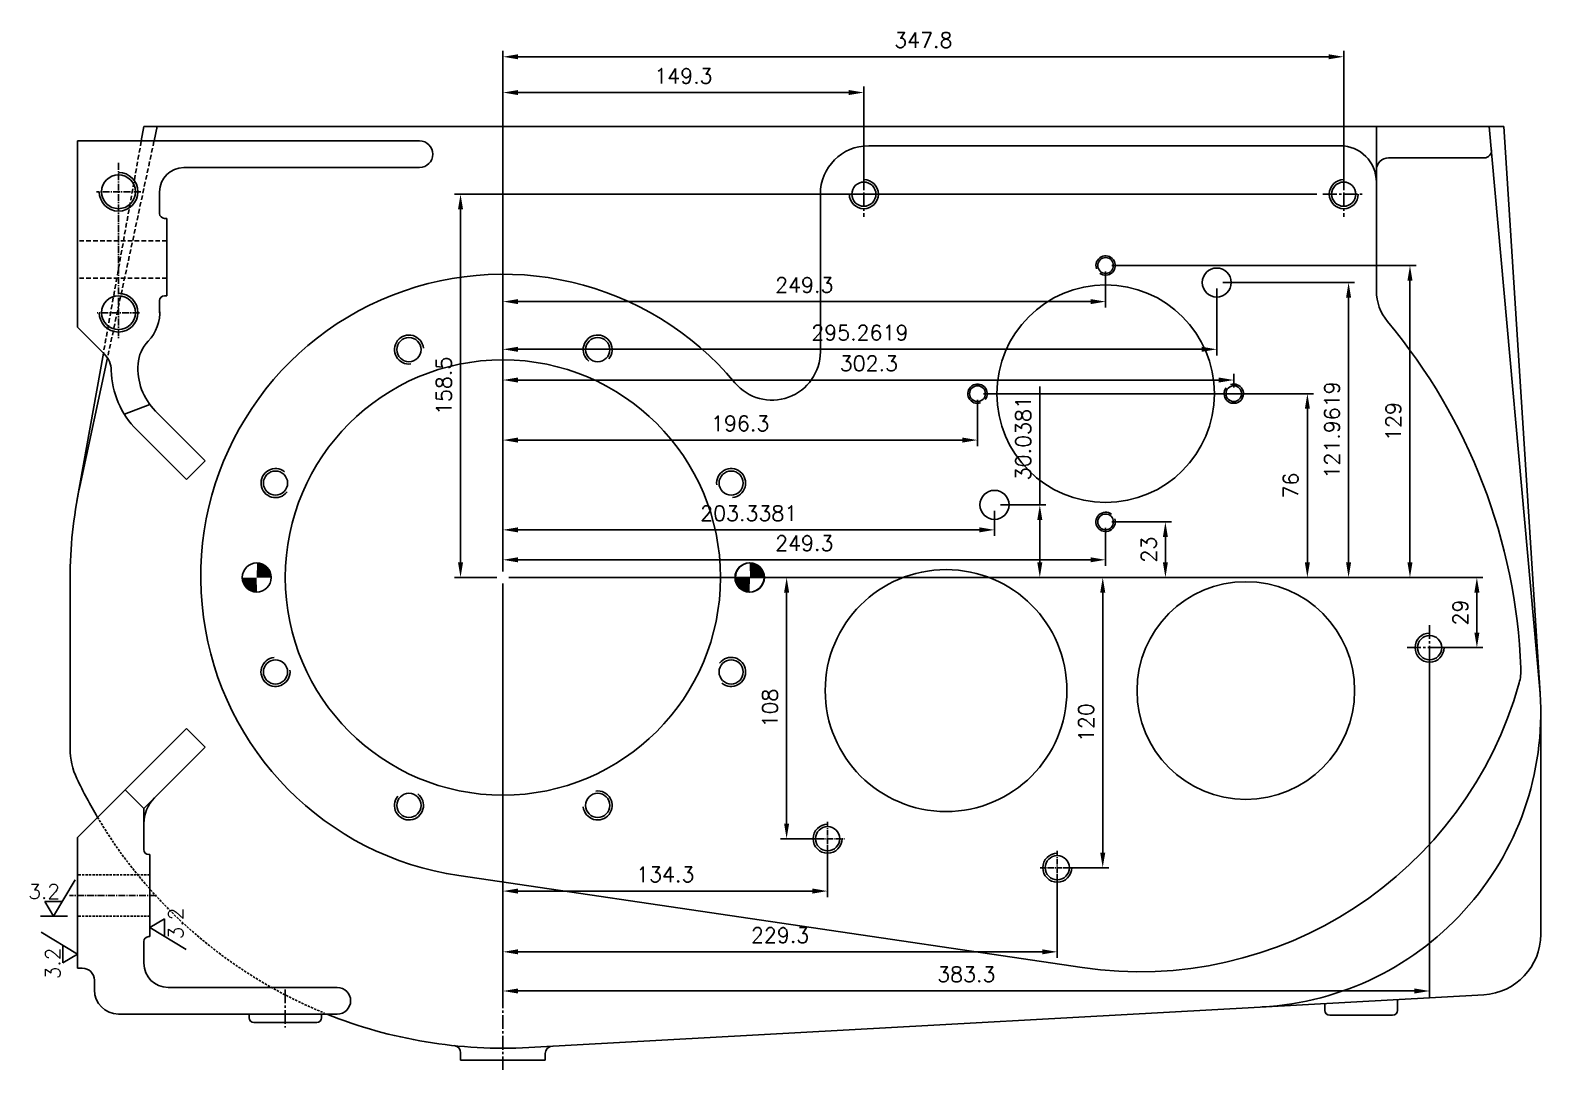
# Model space of a CAD drawing. Header units: millimetres. Extents: x -4466 to 20635, y -2270 to 9154.
# Drawn here: x 6617 to 7242, y 438 to 868 of the extents above; entities that cross this region are included whole.
import ezdxf

# ---------------------------------------------------------------- set-up
doc = ezdxf.new("R2010")
doc.units = ezdxf.units.MM
doc.header["$LTSCALE"] = 0.3
doc.header["$PDSIZE"] = -50
for name, pattern in [('CENTER2', [28.575, 19.05, -3.175, 3.175, -3.175]), ('HIDDEN', [9.525, 6.35, -3.175]), ('HIDDEN2', [4.7625, 3.175, -1.5875])]:
    doc.linetypes.add(name, pattern=pattern)
for name, color, linetype in [('center', 1, 'CENTER2'), ('h', 4, 'HIDDEN'), ('hidden', 4, 'HIDDEN2')]:
    doc.layers.add(name, color=color, linetype=linetype)
doc.styles.get("Standard").update_dxf_attribs({"font": 'romans.shx'})
doc.dimstyles.new('AM_ISO$0', dxfattribs={"dimtxt": 2.5, "dimasz": 2.5, "dimexe": 1, "dimexo": 1, "dimgap": 1.5, "dimtad": 1, "dimdsep": 46, "dimtxsty": 'Standard', "dimcen": 0, "dimclrd": 256, "dimclre": 256, "dimclrt": 2, "dimadec": 3, "dimazin": 2, "dimtp": 0.1, "dimtm": 0.1, "dimtfac": 0.71, "dimtmove": 0, "dimatfit": 3, "dimfxl": 1, "dimlwd": -1, "dimlwe": -1, "dimarcsym": 1})

# ---------------------------------------------------------------- blocks, each defined once
blk = doc.blocks.new('*D320')
at = {"linetype": 'ByBlock', "transparency": 16777216}
for p, q in [((6812.28, 639.49), (6812.28, 509.83)), ((6946.58, 531.49), (6946.58, 509.83)), ((6818.53, 512.33), (6940.33, 512.33))]:
    blk.add_line(p, q, dxfattribs=at)
at = {"transparency": 16777216}
for points in [[(6818.53, 513.38), (6818.53, 511.29), (6812.28, 512.33)], [(6940.33, 513.38), (6940.33, 511.29), (6946.58, 512.33)]]:
    blk.add_solid(points, dxfattribs=at)
at = {"layer": 'Defpoints', "color": 0, "transparency": 16777216}
for p in [(6812.28, 641.99), (6946.58, 533.99), (6946.58, 512.33)]:
    blk.add_point(p, dxfattribs=at)
at = {"color": 2, "transparency": 16777216, "insert": (6879.43, 519.21), "char_height": 6.25, "attachment_point": 5}
blk.add_mtext('134.3', dxfattribs=at)
blk = doc.blocks.new('*D321')
at = {"linetype": 'ByBlock', "transparency": 16777216}
for p, q in [((6814.78, 641.99), (6932.13, 641.99)), ((6929.63, 540.24), (6929.63, 635.74)), ((6944.08, 533.99), (6927.13, 533.99))]:
    blk.add_line(p, q, dxfattribs=at)
at = {"transparency": 16777216}
for points in [[(6928.58, 635.74), (6930.67, 635.74), (6929.63, 641.99)], [(6928.58, 540.24), (6930.67, 540.24), (6929.63, 533.99)]]:
    blk.add_solid(points, dxfattribs=at)
at = {"layer": 'Defpoints', "color": 0, "transparency": 16777216}
for p in [(6812.28, 641.99), (6929.63, 641.99), (6946.58, 533.99)]:
    blk.add_point(p, dxfattribs=at)
at = {"color": 2, "transparency": 16777216, "insert": (6922.75, 587.99), "char_height": 6.25, "attachment_point": 5, "rotation": 90}
blk.add_mtext('108', dxfattribs=at)
blk = doc.blocks.new('*D322')
at = {"linetype": 'ByBlock', "transparency": 16777216}
for p, q in [((6812.28, 639.49), (6812.28, 484.71)), ((7041.58, 519.49), (7041.58, 484.71)), ((6818.53, 487.21), (7035.33, 487.21))]:
    blk.add_line(p, q, dxfattribs=at)
at = {"transparency": 16777216}
for points in [[(6818.53, 488.26), (6818.53, 486.17), (6812.28, 487.21)], [(7035.33, 488.26), (7035.33, 486.17), (7041.58, 487.21)]]:
    blk.add_solid(points, dxfattribs=at)
at = {"layer": 'Defpoints', "color": 0, "transparency": 16777216}
for p in [(6812.28, 641.99), (7041.58, 521.99), (7041.58, 487.21)]:
    blk.add_point(p, dxfattribs=at)
at = {"color": 2, "transparency": 16777216, "insert": (6926.93, 494.09), "char_height": 6.25, "attachment_point": 5}
blk.add_mtext('229.3', dxfattribs=at)
blk = doc.blocks.new('*D323')
at = {"linetype": 'ByBlock', "transparency": 16777216}
for p, q in [((6814.78, 641.99), (7062.88, 641.99)), ((7060.38, 635.74), (7060.38, 528.24)), ((7044.08, 521.99), (7062.88, 521.99))]:
    blk.add_line(p, q, dxfattribs=at)
at = {"transparency": 16777216}
for points in [[(7059.34, 635.74), (7061.43, 635.74), (7060.38, 641.99)], [(7059.34, 528.24), (7061.43, 528.24), (7060.38, 521.99)]]:
    blk.add_solid(points, dxfattribs=at)
at = {"layer": 'Defpoints', "color": 0, "transparency": 16777216}
for p in [(6812.28, 641.99), (7041.58, 521.99), (7060.38, 521.99)]:
    blk.add_point(p, dxfattribs=at)
at = {"color": 2, "transparency": 16777216, "insert": (7053.51, 581.99), "char_height": 6.25, "attachment_point": 5, "rotation": 90}
blk.add_mtext('120', dxfattribs=at)
blk = doc.blocks.new('*D324')
at = {"linetype": 'ByBlock', "transparency": 16777216}
for p, q in [((6812.28, 639.49), (6812.28, 468.52)), ((7195.58, 610.49), (7195.58, 468.52)), ((6818.53, 471.02), (7189.33, 471.02))]:
    blk.add_line(p, q, dxfattribs=at)
at = {"transparency": 16777216}
for points in [[(6818.53, 472.06), (6818.53, 469.98), (6812.28, 471.02)], [(7189.33, 472.06), (7189.33, 469.98), (7195.58, 471.02)]]:
    blk.add_solid(points, dxfattribs=at)
at = {"layer": 'Defpoints', "color": 0, "transparency": 16777216}
for p in [(6812.28, 641.99), (7195.58, 612.99), (7195.58, 471.02)]:
    blk.add_point(p, dxfattribs=at)
at = {"color": 2, "transparency": 16777216, "insert": (7003.93, 477.9), "char_height": 6.25, "attachment_point": 5}
blk.add_mtext('383.3', dxfattribs=at)
blk = doc.blocks.new('*D325')
at = {"linetype": 'ByBlock', "transparency": 16777216}
for p, q in [((6814.78, 641.99), (7217.64, 641.99)), ((7215.14, 635.74), (7215.14, 619.24)), ((7198.08, 612.99), (7217.64, 612.99))]:
    blk.add_line(p, q, dxfattribs=at)
at = {"transparency": 16777216}
for points in [[(7214.1, 635.74), (7216.19, 635.74), (7215.14, 641.99)], [(7214.1, 619.24), (7216.19, 619.24), (7215.14, 612.99)]]:
    blk.add_solid(points, dxfattribs=at)
at = {"layer": 'Defpoints', "color": 0, "transparency": 16777216}
for p in [(6812.28, 641.99), (7195.58, 612.99), (7215.14, 612.99)]:
    blk.add_point(p, dxfattribs=at)
at = {"color": 2, "transparency": 16777216, "insert": (7208.27, 627.49), "char_height": 6.25, "attachment_point": 5, "rotation": 90}
blk.add_mtext('29', dxfattribs=at)
blk = doc.blocks.new('*D326')
at = {"linetype": 'ByBlock', "transparency": 16777216}
for p, q in [((7015.61, 669.52), (7015.61, 659.18)), ((6812.28, 644.49), (6812.28, 664.18)), ((6818.53, 661.68), (7009.36, 661.68))]:
    blk.add_line(p, q, dxfattribs=at)
at = {"transparency": 16777216}
for points in [[(6818.53, 662.72), (6818.53, 660.63), (6812.28, 661.68)], [(7009.36, 662.72), (7009.36, 660.63), (7015.61, 661.68)]]:
    blk.add_solid(points, dxfattribs=at)
at = {"layer": 'Defpoints', "color": 0, "transparency": 16777216}
for p in [(7015.61, 672.02), (7015.61, 661.68), (6812.28, 641.99)]:
    blk.add_point(p, dxfattribs=at)
at = {"color": 2, "transparency": 16777216, "insert": (6913.95, 668.55), "char_height": 6.25, "attachment_point": 5}
blk.add_mtext('203.3381', dxfattribs=at)
blk = doc.blocks.new('*D327')
at = {"linetype": 'ByBlock', "transparency": 16777216}
for p, q in [((7061.58, 662.49), (7061.58, 646.8)), ((6812.28, 644.49), (6812.28, 651.8)), ((6818.53, 649.3), (7055.33, 649.3))]:
    blk.add_line(p, q, dxfattribs=at)
at = {"transparency": 16777216}
for points in [[(6818.53, 650.34), (6818.53, 648.26), (6812.28, 649.3)], [(7055.33, 650.34), (7055.33, 648.26), (7061.58, 649.3)]]:
    blk.add_solid(points, dxfattribs=at)
at = {"layer": 'Defpoints', "color": 0, "transparency": 16777216}
for p in [(7061.58, 664.99), (7061.58, 649.3), (6812.28, 641.99)]:
    blk.add_point(p, dxfattribs=at)
at = {"color": 2, "transparency": 16777216, "insert": (6936.93, 656.17), "char_height": 6.25, "attachment_point": 5}
blk.add_mtext('249.3', dxfattribs=at)
blk = doc.blocks.new('*D328')
at = {"linetype": 'ByBlock', "transparency": 16777216}
for p, q in [((7008.58, 715.49), (7008.58, 696.3)), ((6812.28, 644.49), (6812.28, 701.3)), ((6818.53, 698.8), (7002.33, 698.8))]:
    blk.add_line(p, q, dxfattribs=at)
at = {"transparency": 16777216}
for points in [[(6818.53, 699.84), (6818.53, 697.76), (6812.28, 698.8)], [(7002.33, 699.84), (7002.33, 697.76), (7008.58, 698.8)]]:
    blk.add_solid(points, dxfattribs=at)
at = {"layer": 'Defpoints', "color": 0, "transparency": 16777216}
for p in [(7008.58, 717.99), (7008.58, 698.8), (6812.28, 641.99)]:
    blk.add_point(p, dxfattribs=at)
at = {"color": 2, "transparency": 16777216, "insert": (6910.43, 705.68), "char_height": 6.25, "attachment_point": 5}
blk.add_mtext('196.3', dxfattribs=at)
blk = doc.blocks.new('*D329')
at = {"linetype": 'ByBlock', "transparency": 16777216}
for p, q in [((6812.28, 644.49), (6812.28, 726.13)), ((7114.58, 720.49), (7114.58, 726.13)), ((6818.53, 723.63), (7108.33, 723.63))]:
    blk.add_line(p, q, dxfattribs=at)
at = {"transparency": 16777216}
for points in [[(6818.53, 724.67), (6818.53, 722.59), (6812.28, 723.63)], [(7108.33, 724.67), (7108.33, 722.59), (7114.58, 723.63)]]:
    blk.add_solid(points, dxfattribs=at)
at = {"layer": 'Defpoints', "color": 0, "transparency": 16777216}
for p in [(7114.58, 723.63), (7114.58, 717.99), (6812.28, 641.99)]:
    blk.add_point(p, dxfattribs=at)
at = {"color": 2, "transparency": 16777216, "insert": (6963.65, 730.5), "char_height": 6.25, "attachment_point": 5}
blk.add_mtext('302.3', dxfattribs=at)
blk = doc.blocks.new('*D330')
at = {"linetype": 'ByBlock', "transparency": 16777216}
for p, q in [((7061.58, 768.49), (7061.58, 753.56)), ((6812.28, 644.49), (6812.28, 758.56)), ((6818.53, 756.06), (7055.33, 756.06))]:
    blk.add_line(p, q, dxfattribs=at)
at = {"transparency": 16777216}
for points in [[(6818.53, 757.1), (6818.53, 755.02), (6812.28, 756.06)], [(7055.33, 757.1), (7055.33, 755.02), (7061.58, 756.06)]]:
    blk.add_solid(points, dxfattribs=at)
at = {"layer": 'Defpoints', "color": 0, "transparency": 16777216}
for p in [(7061.58, 770.99), (7061.58, 756.06), (6812.28, 641.99)]:
    blk.add_point(p, dxfattribs=at)
at = {"color": 2, "transparency": 16777216, "insert": (6936.93, 762.93), "char_height": 6.25, "attachment_point": 5}
blk.add_mtext('249.3', dxfattribs=at)
blk = doc.blocks.new('*D331')
at = {"linetype": 'ByBlock', "transparency": 16777216}
for p, q in [((7107.54, 761.45), (7107.54, 733.84)), ((6812.28, 644.49), (6812.28, 738.84)), ((6818.53, 736.34), (7101.29, 736.34))]:
    blk.add_line(p, q, dxfattribs=at)
at = {"transparency": 16777216}
for points in [[(6818.53, 737.38), (6818.53, 735.3), (6812.28, 736.34)], [(7101.29, 737.38), (7101.29, 735.3), (7107.54, 736.34)]]:
    blk.add_solid(points, dxfattribs=at)
at = {"layer": 'Defpoints', "color": 0, "transparency": 16777216}
for p in [(7107.54, 763.95), (7107.54, 736.34), (6812.28, 641.99)]:
    blk.add_point(p, dxfattribs=at)
at = {"color": 2, "transparency": 16777216, "insert": (6959.91, 743.21), "char_height": 6.25, "attachment_point": 5}
blk.add_mtext('295.2619', dxfattribs=at)
blk = doc.blocks.new('*D332')
at = {"linetype": 'ByBlock', "transparency": 16777216}
for p, q in [((7034.35, 672.02), (7034.35, 720.89)), ((7018.11, 672.02), (7036.85, 672.02)), ((7034.35, 648.24), (7034.35, 665.77)), ((6814.78, 641.99), (7036.85, 641.99))]:
    blk.add_line(p, q, dxfattribs=at)
at = {"transparency": 16777216}
for points in [[(7033.31, 665.77), (7035.39, 665.77), (7034.35, 672.02)], [(7033.31, 648.24), (7035.39, 648.24), (7034.35, 641.99)]]:
    blk.add_solid(points, dxfattribs=at)
at = {"layer": 'Defpoints', "color": 0, "transparency": 16777216}
for p in [(7015.61, 672.02), (7034.35, 672.02), (6812.28, 641.99)]:
    blk.add_point(p, dxfattribs=at)
at = {"color": 2, "transparency": 16777216, "insert": (7027.48, 699.58), "char_height": 6.25, "attachment_point": 5, "rotation": 90}
blk.add_mtext('30.0381', dxfattribs=at)
blk = doc.blocks.new('*D333')
at = {"linetype": 'ByBlock', "transparency": 16777216}
for p, q in [((7064.08, 664.99), (7088.8, 664.99)), ((7086.3, 658.74), (7086.3, 648.24)), ((6814.78, 641.99), (7088.8, 641.99))]:
    blk.add_line(p, q, dxfattribs=at)
at = {"transparency": 16777216}
for points in [[(7085.26, 658.74), (7087.34, 658.74), (7086.3, 664.99)], [(7085.26, 648.24), (7087.34, 648.24), (7086.3, 641.99)]]:
    blk.add_solid(points, dxfattribs=at)
at = {"layer": 'Defpoints', "color": 0, "transparency": 16777216}
for p in [(7061.58, 664.99), (6812.28, 641.99), (7086.3, 641.99)]:
    blk.add_point(p, dxfattribs=at)
at = {"color": 2, "transparency": 16777216, "insert": (7079.43, 653.49), "char_height": 6.25, "attachment_point": 5, "rotation": 90}
blk.add_mtext('23', dxfattribs=at)
blk = doc.blocks.new('*D334')
at = {"linetype": 'ByBlock', "transparency": 16777216}
for p, q in [((7011.08, 717.99), (7147.53, 717.99)), ((7145.03, 711.74), (7145.03, 648.24)), ((6814.78, 641.99), (7147.53, 641.99))]:
    blk.add_line(p, q, dxfattribs=at)
at = {"transparency": 16777216}
for points in [[(7143.99, 711.74), (7146.07, 711.74), (7145.03, 717.99)], [(7143.99, 648.24), (7146.07, 648.24), (7145.03, 641.99)]]:
    blk.add_solid(points, dxfattribs=at)
at = {"layer": 'Defpoints', "color": 0, "transparency": 16777216}
for p in [(7008.58, 717.99), (6812.28, 641.99), (7145.03, 641.99)]:
    blk.add_point(p, dxfattribs=at)
at = {"color": 2, "transparency": 16777216, "insert": (7138.16, 679.99), "char_height": 6.25, "attachment_point": 5, "rotation": 90}
blk.add_mtext('76', dxfattribs=at)
blk = doc.blocks.new('*D335')
at = {"linetype": 'ByBlock', "transparency": 16777216}
for p, q in [((7110.04, 763.95), (7164.57, 763.95)), ((7162.07, 757.7), (7162.07, 648.24)), ((6814.78, 641.99), (7164.57, 641.99))]:
    blk.add_line(p, q, dxfattribs=at)
at = {"transparency": 16777216}
for points in [[(7161.03, 757.7), (7163.11, 757.7), (7162.07, 763.95)], [(7161.03, 648.24), (7163.11, 648.24), (7162.07, 641.99)]]:
    blk.add_solid(points, dxfattribs=at)
at = {"layer": 'Defpoints', "color": 0, "transparency": 16777216}
for p in [(7107.54, 763.95), (6812.28, 641.99), (7162.07, 641.99)]:
    blk.add_point(p, dxfattribs=at)
at = {"color": 2, "transparency": 16777216, "insert": (7155.19, 702.97), "char_height": 6.25, "attachment_point": 5, "rotation": 90}
blk.add_mtext('121.9619', dxfattribs=at)
blk = doc.blocks.new('*D336')
at = {"linetype": 'ByBlock', "transparency": 16777216}
for p, q in [((7064.08, 770.99), (7189.96, 770.99)), ((7187.46, 764.74), (7187.46, 648.24)), ((6814.78, 641.99), (7189.96, 641.99))]:
    blk.add_line(p, q, dxfattribs=at)
at = {"transparency": 16777216}
for points in [[(7186.42, 764.74), (7188.5, 764.74), (7187.46, 770.99)], [(7186.42, 648.24), (7188.5, 648.24), (7187.46, 641.99)]]:
    blk.add_solid(points, dxfattribs=at)
at = {"layer": 'Defpoints', "color": 0, "transparency": 16777216}
for p in [(7061.58, 770.99), (6812.28, 641.99), (7187.46, 641.99)]:
    blk.add_point(p, dxfattribs=at)
at = {"color": 2, "transparency": 16777216, "insert": (7180.59, 706.49), "char_height": 6.25, "attachment_point": 5, "rotation": 90}
blk.add_mtext('129', dxfattribs=at)
blk = doc.blocks.new('*D337')
at = {"linetype": 'ByBlock', "transparency": 16777216}
for p, q in [((6812.28, 644.49), (6812.28, 845)), ((6961.58, 802.99), (6961.58, 845)), ((6955.33, 842.5), (6818.53, 842.5))]:
    blk.add_line(p, q, dxfattribs=at)
at = {"transparency": 16777216}
for points in [[(6818.53, 843.54), (6818.53, 841.46), (6812.28, 842.5)], [(6955.33, 843.54), (6955.33, 841.46), (6961.58, 842.5)]]:
    blk.add_solid(points, dxfattribs=at)
at = {"layer": 'Defpoints', "color": 0, "transparency": 16777216}
for p in [(6812.28, 842.5), (6961.58, 800.49), (6812.28, 641.99)]:
    blk.add_point(p, dxfattribs=at)
at = {"color": 2, "transparency": 16777216, "insert": (6886.93, 849.38), "char_height": 6.25, "attachment_point": 5}
blk.add_mtext('149.3', dxfattribs=at)
blk = doc.blocks.new('*D338')
at = {"linetype": 'ByBlock', "transparency": 16777216}
for p, q in [((7148.99, 800.49), (6792.24, 800.49)), ((6794.74, 648.24), (6794.74, 794.24)), ((6809.78, 641.99), (6792.24, 641.99))]:
    blk.add_line(p, q, dxfattribs=at)
at = {"transparency": 16777216}
for points in [[(6793.7, 794.24), (6795.78, 794.24), (6794.74, 800.49)], [(6793.7, 648.24), (6795.78, 648.24), (6794.74, 641.99)]]:
    blk.add_solid(points, dxfattribs=at)
at = {"layer": 'Defpoints', "color": 0, "transparency": 16777216}
for p in [(6794.74, 800.49), (7151.49, 800.49), (6812.28, 641.99)]:
    blk.add_point(p, dxfattribs=at)
at = {"color": 2, "transparency": 16777216, "insert": (6787.86, 721.24), "char_height": 6.25, "attachment_point": 5, "rotation": 90}
blk.add_mtext('158.5', dxfattribs=at)
blk = doc.blocks.new('*D339')
at = {"linetype": 'ByBlock', "transparency": 16777216}
for p, q in [((6812.28, 644.49), (6812.28, 859.79)), ((6818.53, 857.29), (7153.83, 857.29)), ((7160.08, 802.99), (7160.08, 859.79))]:
    blk.add_line(p, q, dxfattribs=at)
at = {"transparency": 16777216}
for points in [[(6818.53, 858.33), (6818.53, 856.25), (6812.28, 857.29)], [(7153.83, 858.33), (7153.83, 856.25), (7160.08, 857.29)]]:
    blk.add_solid(points, dxfattribs=at)
at = {"layer": 'Defpoints', "color": 0, "transparency": 16777216}
for p in [(7160.08, 857.29), (7160.08, 800.49), (6812.28, 641.99)]:
    blk.add_point(p, dxfattribs=at)
at = {"color": 2, "transparency": 16777216, "insert": (6986.18, 864.17), "char_height": 6.25, "attachment_point": 5}
blk.add_mtext('347.8', dxfattribs=at)

msp = doc.modelspace()

# ---------------------------------------------------------------- hatches: boundary and pattern name
for points in [[(6710.62275, 647.98254, -0.405623824), (6716.44628, 641.98514), (6710.44628, 641.98514, -0.014709064)], [(6914.26981, 647.98254, -0.422855792), (6920.44628, 641.98514), (6914.44628, 641.98514, 0.014709064)], [(6704.44628, 641.98514), (6710.44628, 641.98514, 0.014709064), (6710.62275, 635.98773, -0.422855792)], [(6908.44628, 641.98514), (6914.44628, 641.98514, -0.014709064), (6914.26981, 635.98773, -0.405623824)]]:
    msp.add_hatch(color=6).paths.add_polyline_path(points)

# ---------------------------------------------------------------- linework, layer by layer
for p, q in [((6663.77605, 828.48514), (6662.70353, 822.48514)), ((6663.77605, 828.48514), (7226.27605, 828.48514)), ((6669.27605, 828.48514), (6667.98633, 822.48514)), ((7173.57605, 828.48514), (7173.57605, 760.58385)), ((7220.27605, 828.48514), (7241.08537, 597.16604)), ((7226.27605, 828.48514), (7241.32544, 594.05078)), ((6636.27605, 822.48514), (6777.77605, 822.48514)), ((6636.27605, 822.48514), (6636.27605, 745.48514)), ((6963.57605, 820.48514), (7158.57605, 820.48514)), ((7178.57605, 815.48514), (7218.16353, 815.48514)), ((6680.27605, 811.48514), (6777.77605, 811.48514)), ((6670.27605, 801.48514), (6670.27605, 792.48514)), ((6943.57605, 800.48514), (6943.57605, 735.3094)), ((6673.27605, 790.48514), (6672.27605, 790.48514)), ((6673.27605, 790.48514), (6673.27605, 758.48514)), ((6670.27605, 756.48514), (6670.27605, 751.48514)), ((6673.27605, 758.48514), (6672.27605, 758.48514)), ((6636.27605, 745.48514), (6647.36166, 734.39953)), ((6647.01926, 734.74192), (6636.06902, 673.48249)), ((6648.69651, 732.74514), (6637.27335, 679.60237)), ((6666.27605, 713.48514), (6655.69828, 709.48514)), ((6668.59838, 710.80747), (6689.14253, 690.26331)), ((6660.8202, 703.02929), (6681.36436, 682.48514)), ((6681.36436, 682.48514), (6689.14253, 690.26331)), ((6633.27649, 641.98514), (6633.27649, 571.26579)), ((7241.57605, 586.23514), (7241.57605, 494.44521)), ((6636.27605, 534.48514), (6681.36436, 579.57345)), ((6681.36436, 579.57345), (6689.14253, 571.79528)), ((6663.77605, 546.42879), (6689.14253, 571.79528)), ((6655.99787, 554.20696), (6663.77605, 546.42879)), ((6663.77605, 546.42879), (6663.77605, 529.48514)), ((6636.27605, 534.48514), (6636.27605, 480.48514)), ((6666.27605, 527.48514), (6665.77605, 527.48514)), ((6666.27605, 527.48514), (6666.27605, 493.48514)), ((7051.81445, 480.72638), (6794.05396, 518.70758)), ((6626.33738, 501.98514), (6635.36653, 517.03373)), ((6622.73738, 507.98514), (6629.93738, 507.98514)), ((6622.73738, 507.98514), (6626.33738, 501.98514)), ((6672.27605, 500.8073), (6666.27605, 497.2073)), ((6672.27605, 500.8073), (6672.27605, 493.6073)), ((6636.27605, 486.26031), (6621.22746, 495.28946)), ((6666.27605, 497.2073), (6681.32463, 488.17814)), ((6630.27605, 482.66031), (6630.27605, 489.86031)), ((6663.77605, 491.48514), (6663.77605, 482.48514)), ((6666.27605, 493.48514), (6665.77605, 493.48514)), ((6630.27605, 482.66031), (6636.27605, 486.26031)), ((6636.27605, 480.48514), (6638.27605, 480.48514)), ((6636.27605, 480.48514), (6638.27605, 480.48514)), ((6643.27605, 471.48514), (6643.27605, 475.48514)), ((6673.77605, 472.48514), (6743.77605, 472.48514)), ((6823.03075, 447.66907), (7217.95485, 469.48326)), ((7152.27605, 463.71836), (7152.27605, 465.8554)), ((7152.27605, 463.71836), (7152.27605, 463.48514)), ((7152.27605, 463.71836), (7152.27605, 462.98514)), ((7182.27605, 464.48514), (7182.27605, 467.51249)), ((7182.27605, 464.48514), (7182.27605, 463.48514)), ((7182.27605, 464.48514), (7182.27605, 462.98514)), ((6653.27605, 461.48514), (6743.77605, 461.48514)), ((6707.27604, 461.48514), (6707.27604, 460.48514)), ((6707.27604, 461.48514), (6707.27604, 459.98514)), ((6709.27604, 457.98514), (6735.27604, 457.98514)), ((6737.27604, 461.48514), (6737.27604, 460.48514)), ((6737.27604, 461.48514), (6737.27604, 459.98514)), ((7154.27605, 460.98514), (7180.27605, 460.98514)), ((6794.77605, 442.37227), (6794.77605, 445.44729)), ((6817.27605, 447.20084), (6817.27605, 447.20084)), ((6817.27605, 447.20084), (6817.27605, 447.20084)), ((6829.77605, 442.37227), (6829.77605, 445.15203)), ((6829.77605, 442.37227), (6794.77605, 442.37227))]:
    msp.add_line(p, q)
at = {"color": 3}
msp.add_line((6632.22357, 501.98514), (6621.00757, 501.98514), dxfattribs=at)
for centre, radius in [((6653.27605, 801.48514), 7), ((6961.57605, 800.48514), 5), ((7160.07605, 800.48514), 5), ((7061.57605, 717.98514), 45), ((6653.27605, 751.48514), 7), ((6773.41257, 736.22085), 5), ((6851.47999, 736.22085), 5), ((6812.27605, 641.98514), 90), ((6718.21057, 681.01885), 5), ((6906.682, 681.01885), 5), ((6710.44628, 641.98514), 6), ((6914.27605, 641.98514), 6), ((6914.44628, 641.98514), 6), ((6995.57605, 595.23514), 50), ((7119.57605, 595.23514), 45), ((7195.57605, 612.98514), 5), ((6718.21057, 602.95143), 5), ((6906.682, 602.95143), 5), ((6773.41257, 547.74943), 5), ((6851.47999, 547.74943), 5), ((6946.57605, 533.98514), 5), ((7041.57605, 521.98514), 5)]:
    msp.add_circle(centre, radius)
at = {"color": 7}
for centre, radius in [((7061.57605, 770.98514), 3.25), ((7107.53799, 763.94708), 6), ((7008.57605, 717.98514), 3.25), ((7114.57605, 717.98514), 3.25), ((7015.61411, 672.0232), 6), ((7061.57605, 664.98514), 3.25)]:
    msp.add_circle(centre, radius, dxfattribs=at)
for centre, radius, start, end in [((6777.77605, 816.98514), 5.5, 270, 90), ((6963.57605, 800.48514), 20, 90, 180), ((7158.57605, 805.48514), 15, 0, 90), ((7218.16353, 818.48514), 3, 270, 5.14045579), ((7178.57605, 810.48514), 5, 90, 180), ((6653.27605, 801.48514), 8, 180, 90), ((6680.27605, 801.48514), 10, 90, 180), ((6961.57605, 800.48514), 6, 180, 90), ((7160.07605, 800.48514), 6, 90, 0), ((6672.27605, 792.48514), 2, 180, 270), ((6812.27605, 642.37227), 125, 39.8623756, 261.61774274), ((6653.27605, 751.48514), 8, 180, 90), ((6672.27605, 756.48514), 2, 90, 180), ((7193.57605, 760.58385), 20, 180, 219.85795475), ((6653.32706, 751.48514), 17, 315.88798794, 4.43984861), ((6995.52605, 595.23514), 238, 2.23022181, 39.86697772), ((6676.30243, 729.21111), 15, 135.88798794, 175.83681737), ((6773.41257, 736.22085), 6, 5.81458696, 277.5), ((6851.47999, 736.22085), 6, 320.81458696, 232.5), ((6640.29059, 727.32846), 10, 1.44086722, 45), ((6923.57605, 735.3094), 20, 219.8623756, 0), ((6686.27605, 728.48514), 36, 181.44086722, 225), ((6686.27605, 728.48514), 25, 175.83681737, 225), ((6718.21057, 681.01885), 6, 50.81458696, 322.5), ((6906.682, 681.01885), 6, 275.81458696, 187.5), ((6812.27605, 641.98514), 179, 167.8687309, 180.12715495), ((7195.57605, 612.98514), 6, 90, 0), ((6718.21057, 602.95143), 6, 95.81458696, 7.5), ((6906.682, 602.95143), 6, 230.81458696, 142.5), ((7213.36092, 603.71858), 20, 344.47859921, 2.23022181), ((7075.57605, 641.98514), 163, 261.61774274, 344.47859921), ((7119.57605, 586.23514), 122, 273.16159965, 5.14045579), ((6662.27649, 571.26579), 29, 180, 205.36303964), ((6812.27605, 642.37227), 195, 205.36303964, 210.70052699), ((6678.77605, 540.21559), 15, 135, 180), ((6773.41257, 547.74943), 6, 140.81458696, 52.5), ((6851.47999, 547.74943), 6, 185.81458696, 97.5), ((6946.57605, 533.98514), 6, 90, 0), ((6665.77605, 529.48514), 2, 180, 270), ((7041.57605, 521.98514), 6, 90, 0), ((7216.57605, 494.44521), 25, 273.16159965, 0), ((6665.77605, 491.48514), 2, 90, 180), ((6673.77605, 482.48514), 10, 180, 270), ((6638.27605, 475.48514), 5, 0, 90), ((6653.27605, 471.48514), 10, 180, 270), ((6743.77605, 466.98514), 5.5, 270, 90), ((7154.27605, 462.98514), 2, 180, 270), ((7180.27605, 462.98514), 2, 270, 0), ((6709.27604, 459.98514), 2, 180, 270), ((6735.27604, 459.98514), 2, 270, 0), ((6812.27605, 642.37227), 195, 248.06777517, 273.16159965), ((6791.77605, 445.44729), 3, 0, 83.99634895), ((6832.77605, 445.15203), 3, 92.86027596, 180)]:
    msp.add_arc(centre, radius, start, end)
at = {"color": 1}
for centre, start, end in [((7061.57605, 770.98514), 232.61989208, 199.14276087), ((7008.57605, 717.98514), 322.61989208, 289.14276087), ((7114.57605, 717.98514), 142.61989208, 109.14276087), ((7061.57605, 664.98514), 52.61989208, 19.14276087)]:
    msp.add_arc(centre, 4, start, end, dxfattribs=at)
at = {"layer": 'center', "ltscale": 0.5}
for p, q in [((6653.27605, 813.37114), (6653.27605, 740.71286)), ((6662.46655, 801.48514), (6644.10863, 801.48514)), ((6661.92277, 751.48514), (6644.49167, 751.48514)), ((6668.92316, 510.48514), (6633.03529, 510.48514))]:
    msp.add_line(p, q, dxfattribs=at)
at = {"layer": 'center'}
for p, q in [((6961.57605, 809.80218), (6961.57605, 791.1681)), ((7160.07605, 809.80218), (7160.07605, 791.1681)), ((6970.16315, 800.48514), (6953.61734, 800.48514)), ((7151.48894, 800.48514), (7168.03475, 800.48514)), ((7195.57605, 622.30218), (7195.57605, 603.6681)), ((7186.25901, 612.98514), (7204.89308, 612.98514)), ((6722.27604, 471.67722), (6722.27604, 455.97478)), ((6812.27605, 469.61645), (6812.27605, 438.44571))]:
    msp.add_line(p, q, dxfattribs=at)
at = {"layer": 'center', "ltscale": 0.4}
for p, q in [((6946.57605, 540.98514), (6946.57605, 526.98514)), ((6939.57605, 533.98514), (6953.57605, 533.98514)), ((7041.57605, 528.98514), (7041.57605, 514.98514)), ((7034.4429, 521.98514), (7048.70919, 521.98514))]:
    msp.add_line(p, q, dxfattribs=at)
at = {"layer": 'h'}
for p, q in [((6662.67662, 822.33459), (6647.05311, 734.93126)), ((6667.95337, 822.33177), (6648.69651, 732.74514)), ((6673.27605, 781.23514), (6636.27605, 781.23514)), ((6673.27605, 765.73514), (6636.27605, 765.73514))]:
    msp.add_line(p, q, dxfattribs=at)
at = {"layer": 'hidden'}
for p, q in [((6666.27605, 518.98514), (6636.27605, 518.98514)), ((6666.27605, 501.98514), (6636.27605, 501.98514))]:
    msp.add_line(p, q, dxfattribs=at)
msp.add_arc((6812.27605, 642.37227), 195, 210.70052699, 247.78071817, dxfattribs=at)

# ---------------------------------------------------------------- texts
msp.add_text('3.2', height=6.1).set_placement((6615.96668, 509.11892))
for p in [(6680.07121, 492.39504), (6629.14226, 475.8896)]:
    msp.add_text('3.2', height=6.1, rotation=90).set_placement(p)

# ---------------------------------------------------------------- dimensions: what is measured, and where the dimension line sits
for base, p1, p2, picture, middle in [((7160.07605, 857.29017), (6812.27605, 641.98514), (7160.07605, 800.48514), '*D339', (6986.17605, 864.16517)), ((6812.27605, 842.50173), (6961.57605, 800.48514), (6812.27605, 641.98514), '*D337', (6886.92605, 849.37673)), ((7061.57605, 756.0572), (6812.27605, 641.98514), (7061.57605, 770.98514), '*D330', (6936.92605, 762.9322)), ((7107.53799, 736.33845), (6812.27605, 641.98514), (7107.53799, 763.94708), '*D331', (6959.90702, 743.21345)), ((7008.57605, 698.80296), (6812.27605, 641.98514), (7008.57605, 717.98514), '*D328', (6910.42605, 705.67796)), ((7015.61411, 661.67611), (6812.27605, 641.98514), (7015.61411, 672.0232), '*D326', (6913.94508, 668.55111)), ((7061.57605, 649.29951), (6812.27605, 641.98514), (7061.57605, 664.98514), '*D327', (6936.92605, 656.17451)), ((6946.57605, 512.33441), (6812.27605, 641.98514), (6946.57605, 533.98514), '*D320', (6879.42605, 519.20941)), ((7041.57605, 487.21348), (6812.27605, 641.98514), (7041.57605, 521.98514), '*D322', (6926.92605, 494.08848)), ((7195.57605, 471.02284), (6812.27605, 641.98514), (7195.57605, 612.98514), '*D324', (7003.92605, 477.89784))]:
    dim = msp.add_linear_dim(base=base, p1=p1, p2=p2, dimstyle='AM_ISO$0', override={"dimscale": 2.5, "dimdec": 4, "dimfxl": 0.18})
    dim.commit()
    dim.dimension.update_dxf_attribs({"geometry": picture, "text_midpoint": middle})
for base, p1, p2, picture, middle in [((6794.73927, 800.48514), (6812.27605, 641.98514), (7151.48894, 800.48514), '*D338', (6787.86427, 721.23514)), ((7187.46232, 641.98514), (7061.57605, 770.98514), (6812.27605, 641.98514), '*D336', (7180.58732, 706.48514)), ((7162.06862, 641.98514), (7107.53799, 763.94708), (6812.27605, 641.98514), '*D335', (7155.19362, 702.96611)), ((7034.35127, 672.0232), (6812.27605, 641.98514), (7015.61411, 672.0232), '*D332', (7027.47627, 699.58272)), ((7145.03003, 641.98514), (7008.57605, 717.98514), (6812.27605, 641.98514), '*D334', (7138.15503, 679.98514)), ((7086.30005, 641.98514), (7061.57605, 664.98514), (6812.27605, 641.98514), '*D333', (7079.42505, 653.48514)), ((6929.62579, 641.98514), (6946.57605, 533.98514), (6812.27605, 641.98514), '*D321', (6922.75079, 587.98514)), ((7060.3843, 521.98514), (6812.27605, 641.98514), (7041.57605, 521.98514), '*D323', (7053.5093, 581.98514)), ((7215.14345, 612.98514), (6812.27605, 641.98514), (7195.57605, 612.98514), '*D325', (7208.26845, 627.48514))]:
    dim = msp.add_linear_dim(base=base, p1=p1, p2=p2, angle=90, dimstyle='AM_ISO$0', override={"dimscale": 2.5, "dimdec": 4, "dimfxl": 0.18})
    dim.commit()
    dim.dimension.update_dxf_attribs({"geometry": picture, "text_midpoint": middle})
dim = msp.add_linear_dim(base=(7114.57605, 723.62723), p1=(6812.27605, 641.98514), p2=(7114.57605, 717.98514), dimstyle='AM_ISO$0', override={"dimscale": 2.5, "dimdec": 4, "dimfxl": 0.18})
dim.commit()
dim.dimension.update_dxf_attribs({"geometry": '*D329', "text_midpoint": (6963.64947, 723.62723), "dimtype": 160})

doc.saveas('drawing.dxf')
